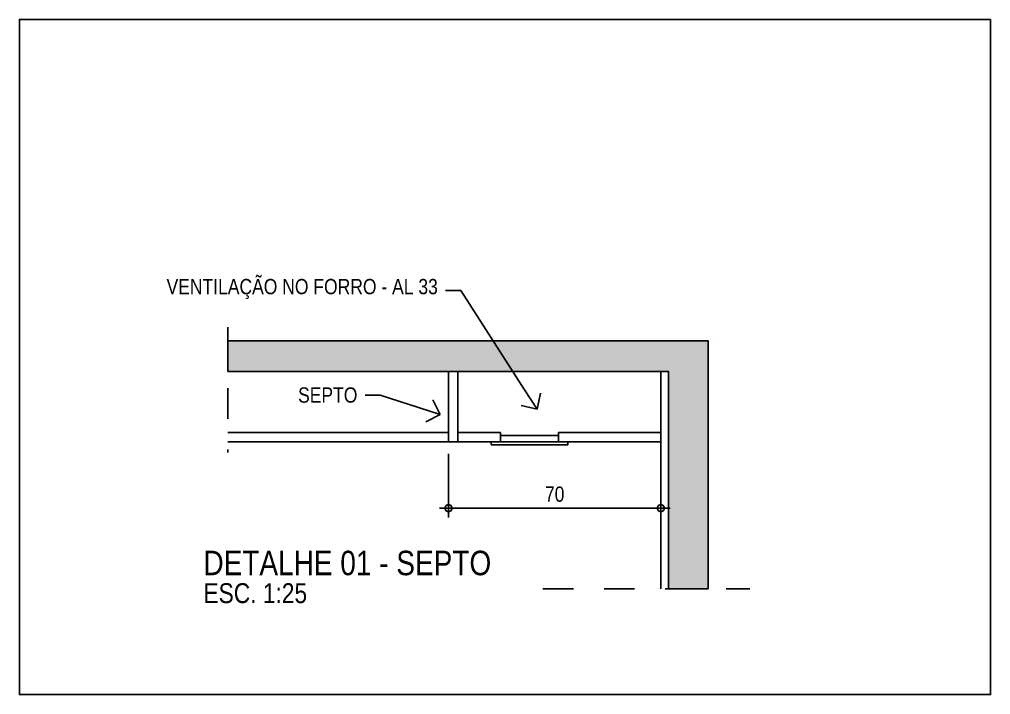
# Model space of a CAD drawing. Header units: metres. Extents: x -23 to 570, y -25 to 184.
# Drawn here: x 18.929 to 22.108, y -25.358 to -23.15 of the extents above; entities that cross this region are included whole.
import ezdxf
from ezdxf import colors
from ezdxf.entities.mleader import LeaderData, LeaderLine
from ezdxf.math import Vec2, Vec3

# ---------------------------------------------------------------- set-up
doc = ezdxf.new("R2010")
doc.units = ezdxf.units.M
doc.header["$LTSCALE"] = 0.1
doc.linetypes.add('PHANTOM2', pattern=[1.25, 0.625, -0.125, 0.125, -0.125, 0.125, -0.125])
for name, color, linetype in [('ARQ-ALV ACAB', 4, 'Continuous'), ('ARQ-AUX1', 1, 'Continuous'), ('ARQ-CAX', 1, 'Continuous'), ('ARQ-DIM', 2, 'Continuous'), ('ARQ-SIM', 1, 'Continuous'), ('ARQ-TXT', 2, 'Continuous'), ('ES-CORTE', 2, 'Continuous')]:
    doc.layers.add(name, color=color, linetype=linetype)
doc.styles.add('Adesa', font='ARIALN.TTF')
doc.dimstyles.new('ADESA 1-0025', dxfattribs={"dimtxt": 0.05, "dimasz": 0.045, "dimexe": 0.03, "dimexo": 0.04, "dimgap": 0.02, "dimtad": 1, "dimtoh": 1, "dimdec": 0, "dimlfac": 100, "dimzin": 4, "dimtxsty": 'Adesa', "dimblk": 'DOTSMALL', "dimcen": 1, "dimdle": 0.03, "dimclrd": 1, "dimclre": 1, "dimclrt": 256, "dimazin": 1, "dimtm": 1e-09, "dimtfac": 1, "dimtdec": 0, "dimtix": 1, "dimtmove": 2, "dimatfit": 0, "dimldrblk": 'DOTSMALL', "dimfxl": 0.8, "dimtvp": 2, "dimtolj": 1, "dimtzin": 0, "dimarcsym": 0})

# ---------------------------------------------------------------- blocks, each defined once
blk = doc.blocks.new('_Open90')
at = {"color": 0, "linetype": 'ByBlock', "lineweight": -2}
for p, q in [((-0.5, 0.5), (0, 0)), ((0, 0), (-1, 0)), ((0, 0), (-0.5, -0.5))]:
    blk.add_line(p, q, dxfattribs=at)
blk = doc.blocks.new('_DotSmall')
at = {"color": 0, "linetype": 'ByBlock', "const_width": 0.5}
blk.add_lwpolyline([(-0.0625, 0, 1), (0.0625, 0, 1)], format="xyb", close=True, dxfattribs=at)
blk = doc.blocks.new('*D724')
at = {"layer": 'ARQ-DIM', "color": 1, "lineweight": -2, "transparency": 16777216}
for p, q in [((20.3333, -24.5713), (20.3333, -24.7787)), ((21.0283, -24.5713), (21.0283, -24.7787)), ((20.3033, -24.7487), (21.0583, -24.7487))]:
    blk.add_line(p, q, dxfattribs=at)
at = {"layer": 'Defpoints', "color": 0, "transparency": 16777216}
for p in [(20.3333, -24.5313), (21.0283, -24.5313), (21.0283, -24.7487)]:
    blk.add_point(p, dxfattribs=at)
at = {"layer": 'ARQ-DIM', "color": 1, "lineweight": -2, "transparency": 16777216, "xscale": 0.045, "yscale": 0.045, "zscale": 0.045, "rotation": 180}
blk.add_blockref('_DotSmall', (20.3333, -24.7487), dxfattribs=at)
at = {"layer": 'ARQ-DIM', "color": 1, "lineweight": -2, "transparency": 16777216, "xscale": 0.045, "yscale": 0.045, "zscale": 0.045}
blk.add_blockref('_DotSmall', (21.0283, -24.7487), dxfattribs=at)
at = {"layer": 'ARQ-DIM', "transparency": 16777216, "insert": (20.6808, -24.7031), "char_height": 0.05, "attachment_point": 5, "style": 'Adesa'}
blk.add_mtext('\\A1;70', dxfattribs=at)

msp = doc.modelspace()

# ---------------------------------------------------------------- hatches: boundary and pattern name
at = {"layer": 'ARQ-CAX'}
h = msp.add_hatch(color=8, dxfattribs=at)
h.dxf.hatch_style = 1
h.paths.add_polyline_path([(21.1833, -24.2013), (19.6109, -24.2013), (19.6109, -24.3013), (21.0533, -24.3013), (21.0533, -25.0126), (21.1833, -25.0126)])

# ---------------------------------------------------------------- linework, layer by layer
at = {"color": 3, "linetype": 'PHANTOM2'}
for points in [[(19.6109, -24.1564), (19.6109, -24.5661)], [(20.6424, -25.0126), (21.3197, -25.0126)]]:
    msp.add_lwpolyline(points, dxfattribs=at)
at = {"layer": 'ARQ-ALV ACAB'}
for p, q in [((21.2133, -24.2013), (21.2133, -24.2013)), ((21.0283, -25.0126), (21.0283, -24.3013))]:
    msp.add_line(p, q, dxfattribs=at)
at = {"layer": 'ARQ-AUX1'}
for p, q in [((20.3333, -24.5313), (20.3333, -24.3013)), ((20.3633, -24.5313), (20.3633, -24.3013)), ((20.3333, -24.5013), (19.6109, -24.5013)), ((20.5033, -24.5013), (20.3633, -24.5013)), ((20.5033, -24.5313), (20.5033, -24.5013)), ((21.0283, -24.5013), (20.6933, -24.5013)), ((20.6933, -24.5313), (20.6933, -24.5013)), ((21.0283, -24.5313), (19.6109, -24.5313))]:
    msp.add_line(p, q, dxfattribs=at)
at = {"layer": 'ARQ-CAX'}
for points in [[(22.1077, -23.1498), (18.9286, -23.1498), (18.9286, -25.3585), (22.1077, -25.3585)], [(20.4733, -24.5313), (20.7233, -24.5313), (20.7233, -24.5413), (20.4733, -24.5413)], [(20.5033, -24.5313), (20.6933, -24.5313), (20.6933, -24.5113), (20.5033, -24.5113)]]:
    msp.add_lwpolyline(points, close=True, dxfattribs=at)
at = {"layer": 'ARQ-CAX', "color": 8}
msp.add_lwpolyline([(19.6109, -24.3013), (19.6109, -24.2013)], dxfattribs=at)
at = {"layer": 'ES-CORTE'}
for p, q in [((19.6109, -24.2013), (21.1833, -24.2013)), ((21.1833, -25.0126), (21.1833, -24.2013)), ((19.6109, -24.3013), (21.0533, -24.3013)), ((21.0533, -25.0126), (21.0533, -24.3013)), ((21.0533, -25.0126), (21.1833, -25.0126))]:
    msp.add_line(p, q, dxfattribs=at)

# ---------------------------------------------------------------- texts
at = {"layer": 'ARQ-TXT', "ltscale": 0.5, "style": 'Adesa'}
msp.add_text('DETALHE 01 - SEPTO', height=0.08, dxfattribs=at).set_placement((19.531, -24.968))
at = {"layer": 'ARQ-TXT', "style": 'Adesa'}
msp.add_text('ESC. 1:25', height=0.065, dxfattribs=at).set_placement((19.531, -25.0592))

# ---------------------------------------------------------------- dimensions: what is measured, and where the dimension line sits
at = {"layer": 'ARQ-DIM'}
dim = msp.add_linear_dim(base=(21.0282968392, -24.7486638096), p1=(20.3332968392, -24.5312688366), p2=(21.0282968392, -24.5312688366), dimstyle='ADESA 1-0025', dxfattribs=at)
dim.commit()
dim.dimension.update_dxf_attribs({"geometry": '*D724', "text_midpoint": (20.6807968392, -24.7031351602)})

# ---------------------------------------------------------------- leaders
at = {"layer": 'ARQ-SIM'}
ml = msp.add_multileader_mtext('Standard', dxfattribs=at)
ml.set_content('VENTILAÇÃO NO FORRO - AL 33', color=2, style='Adesa')
ml.set_leader_properties(color=256)
ml.set_arrow_properties(name='OPEN90')
ml.build(insert=Vec2(0, 0))
ml.multileader.update_dxf_attribs({"text_left_attachment_type": 2, "text_right_attachment_type": 2, "dogleg_length": 0.2, "arrow_head_size": 0.075})
ctx = ml.context
ctx.base_point, ctx.char_height, ctx.arrow_head_size, ctx.landing_gap_size, ctx.plane_origin = Vec3(19.3882, -24.0366), 0.05, 0.075, 0.025, Vec3(20.623, -24.4243)
ctx.left_attachment, ctx.right_attachment, ctx.text_align_type = 2, 2, 2
notes = []
notes.append((ctx, [(0, (1, 1, 0), (20.3732, -24.0366), (-1, 0), 0.05, [(0, [(20.623, -24.4243)], 0, [])])]))
ctx.mtext.insert, ctx.mtext.width, ctx.mtext.alignment, ctx.mtext.flow_direction = Vec3(20.2982, -23.9988), 0.907758, 3, 5
ml = msp.add_multileader_mtext('Standard', dxfattribs=at)
ml.set_content('SEPTO', color=2, style='Adesa')
ml.set_leader_properties(color=256)
ml.set_arrow_properties(name='OPEN90')
ml.build(insert=Vec2(0, 0))
ml.multileader.update_dxf_attribs({"text_left_attachment_type": 2, "text_right_attachment_type": 2, "dogleg_length": 0.2, "arrow_head_size": 0.075})
ctx = ml.context
ctx.base_point, ctx.char_height, ctx.arrow_head_size, ctx.landing_gap_size, ctx.plane_origin = Vec3(19.8208, -24.3794), 0.05, 0.075, 0.025, Vec3(20.3597, -24.7671)
ctx.left_attachment, ctx.right_attachment, ctx.text_align_type = 2, 2, 2
notes.append((ctx, [(0, (1, 1, 0), (20.11, -24.3794), (-1, 0), 0.05, [(0, [(20.306, -24.4419)], 0, [])])]))
ctx.mtext.insert, ctx.mtext.alignment, ctx.mtext.flow_direction = Vec3(20.035, -24.3535), 3, 5
for ctx, leaders in notes:
    for number, flags, end, landing, length, lines in leaders:
        leader = LeaderData()
        leader.index, (leader.has_last_leader_line, leader.has_dogleg_vector, leader.attachment_direction) = number, flags
        leader.last_leader_point, leader.dogleg_vector, leader.dogleg_length = Vec3(end), Vec3(landing), length
        for number, points, colour, breaks in lines:
            line = LeaderLine()
            line.index, line.vertices, line.color, line.breaks = number, Vec3.list(points), colors.encode_raw_color(colour), breaks
            leader.lines.append(line)
        ctx.leaders.append(leader)

doc.saveas('drawing.dxf')
